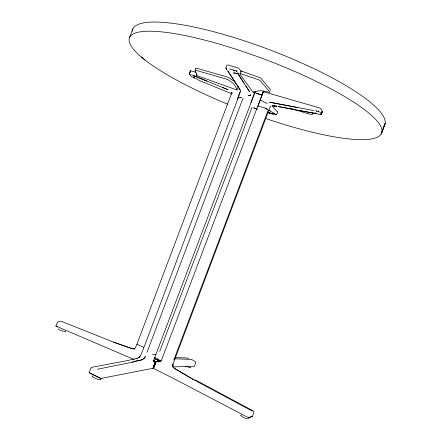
<?xml version="1.0" encoding="UTF-8"?>
<svg xmlns="http://www.w3.org/2000/svg" width="441" height="441" viewBox="0 0 441 441"><rect width="100%" height="100%" fill="white"/><g stroke="black" fill="none" stroke-linecap="round" stroke-linejoin="round"><path stroke-width="0.66" d="M320.839 114.191L321.153 114.307C323.319 112.174 321.947 108.927 319.521 107.891L263.271 91.662L257.687 106.441L258.007 105.967L265.328 108.15M241.811 71.911L238.234 67.958L227.534 64.877C226.409 65.224 225.031 68.598 226.768 69.601L226.768 69.127M236.304 70.929L236.321 71.784L236.8 71.756L237.065 70.946L229.463 69.005M270.124 106.86L174.653 359.652L173.23 363.891L173.357 365.65M315.861 110.801L315.977 110.338M312.834 112.725L312.283 114.605A1.852 0.364 19.7 0 1 310.916 114.489L291.17 108.695M320.513 114.484C321.12 115.536 321.467 112.797 319.742 112.268M173.517 366.884L194.514 366.262L195.776 362.414L195.595 361.818L191.57 359.404L174.603 358.798M139.317 357.331L140.018 356.565L137.019 358.583L137.636 358.257L127.002 360.677L91.844 367.309L91.199 367.662L89.049 372.639L100.84 378.466L153.066 368.279L169.515 376.405L248.382 417.638L249.066 417.848L252.439 416.519L253.966 411.883L253.696 411.122L194.856 379.712M231.409 94.142L231.955 92.45L137.041 343.87L135.332 347.916L134.152 349.035L134.819 348.765L132.19 348.688L113.706 342.205L61.095 321.219L57.595 321.974L55.825 326.059L134.125 359.487M153.981 359.558L255.251 91.53M153.066 368.279L155.232 361.929L154.367 360.755A19.299 17.265 87.7 0 0 153.479 360.065M190.512 70.83L189.432 73.625L189.652 73.382L189.79 74.424L189.432 73.625L190.468 70.747L196.036 72.274M195.137 70.306L195.876 68.228M196.934 73.768L196.537 74.887L196.818 75.538L236.558 89.87L237.247 89.501L238.399 86.497M258.073 105.989L263.271 91.662L262.858 92.423A11.212 2.288 20.4 0 0 263.227 92.979M381.867 132.294L385.136 123.469L381.123 134.103L384.425 125.498A134.792 29.321 20.7 0 0 267.147 48.857A134.792 29.321 20.7 0 0 132.234 31.162M189.432 73.625L190.49 70.786M240.604 90.818L237.214 99.793L240.251 91.717M147.007 352.309L243.019 98.249M159.719 351.444L251.976 107.317M257.693 106.259L161.362 360.6L161.814 360.291L160.37 361.267L159.433 360.269M173.782 360.054L268.2 110.145M129.422 37.871L132.884 28.797M321.197 114.291L322.338 111.297L321.142 114.269M250.841 102.577L255.273 91.48M276.419 114.357C274.175 115.845 278.106 113.861 277.4 111.827L272.003 105.768M190.788 367.27L190.628 367.645L189.277 367.469L185.821 366.151M270.096 106.705L270.427 106.116M253.641 91.987L253.206 92.219L259.424 90.73L261.948 90.714L269.043 92.202A1.924 0.397 20.5 0 0 269.831 92.004L260.24 80.703A2.018 0.435 20.7 0 0 258.393 79.711L240.136 73.515L240.025 73.972L240.417 73.636M160.066 361.069L160.304 361.427M193.665 77.467L193.252 77.616A0.65 0.579 -70.1 0 1 193.064 77.423M160.579 361.361L156.114 361.692L153.551 368.345M275.471 114.263L275.757 113.943M160.116 360.947A19.288 6.632 -64.8 0 0 156.103 361.703L153.369 368.367C157.36 359.867 155.397 359.272 153.082 368.29L155.271 361.758L153.859 360.815M139.02 357.59L140.712 355.242L142.923 350.049L238.443 97.213L241.37 97.797L238.493 97.218M101.176 379.106L100.603 379.64C97.626 379.436 94.413 378.543 92.29 376.355L92.897 375.831M253.459 92.037L253.095 92.384L239.904 74.154L240.918 70.902L259.269 77.462A2.018 0.447 20.7 0 1 261.116 78.459L270.68 89.881A1.924 0.402 20.5 0 1 270.598 90.14M196.796 74.893L196.879 75.356L195.126 70.406A1.852 0.364 21.7 0 1 196.195 70.406L226.354 79.071A1.88 0.38 21.2 0 1 228.383 79.97L233.074 83.239L234.414 84.804L236.988 89.407L236.619 89.677L236.751 89.28M248.691 418.564L247.93 418.862L245.907 418.443L243.404 417.456L240.626 415.389L241.403 415.102M248.382 417.638L251.469 416.425M132.14 362.282C136.203 360.082 143.375 361.587 145.398 356.433C143.331 361.57 136.214 360.093 132.124 362.27L97.373 369.244M155.767 354.244L152.421 354.487M160.524 361.251L153.92 358.45L160.563 361.284L156.114 361.692M157.911 361.863L159.058 361.747L158.347 361.813M322.332 111.33L321.836 111.27M277.406 111.887L277.119 111.86M55.974 326.235L57.341 326.246M175.501 357.574L187.193 357.976L188.643 358.401M274.429 114.721L269.126 113.238M272.51 105.818L275.531 106.165L272.196 105.515L275.509 106.253M134.196 348.952L132.19 348.688L113.717 342.205M272.047 113.497L273.387 113.739L268.674 112.885M297.295 107.466L269.517 102.202L313.821 110.592M299.825 110.592L315.993 113.607L315.012 112.857L315.993 113.607L278.254 106.524L294.015 109.5M316.109 113.535L317.735 113.91M269.39 112.758L272.119 113.524M194.635 78.013L193.803 77.776L195.076 78.14M318.005 114.081L319.852 114.61M227.694 104.197A134.792 27.689 20.7 0 1 145.139 60.103L141.274 56.966A134.792 27.689 20.7 0 1 215.666 43.075A134.792 27.689 20.7 0 1 379.525 124.202A134.792 27.689 20.7 0 1 265.239 118.342M143.777 347.365L136.997 344.234M256.712 93.602L261.965 95.129M316.803 111.237L316.302 111.088L317.774 111.523M195.743 78.382L199.244 80.449L231.575 93.69M265.25 108.122L267.571 109.577L265.46 108.21M191.73 74.733L193.45 75.35M261.998 95.074L258.928 93.939A10.805 2.128 20.6 0 0 255.394 92.919M269.302 113.034L268.801 112.758L269.335 112.984M222.666 87.522L228.063 89.721L193.489 75.598L194.74 77.313L193.489 75.598L206.95 81.105M231.095 92.891L232.357 93.415M159.3 360.512L160.177 360.909L158.33 360.049M153.733 360.771L156.048 361.736M260.24 100.079L267.218 103.525M89.639 372.932L100.84 378.466M193.13 379.381L174.719 368.538L173.059 367.072L172.315 365.716L172.359 364.15L172.315 365.716L173.054 367.072L174.719 368.538L193.125 379.381L252.28 411.139M268.933 110.167L270.261 111.016M273.249 112.99L274.633 113.899L269.01 110.184M192.463 77.186L190.374 75.361M235.411 82.241L229.188 77.87A1.88 0.386 21.2 0 0 227.159 76.971L196.934 68.327A1.852 0.369 21.7 0 0 195.865 68.333M141.274 56.966L145.139 60.103M153.033 360.699L153.975 361.515L153.281 360.804M252.087 416.183L252.439 416.519M226.768 69.601L226.2 68.934A0.744 0.309 -65.9 0 1 226.365 68.135L226.024 67.842M237.589 72.649L238.223 73.52M244.138 83.327L237.842 73.597L233.581 72.892L237.842 73.597L249.545 91.711L245.802 85.907M65.505 330.982L65.626 331.516L62.253 330.987L60.048 330.122L58.62 329.256L58.515 328.727M154.626 357.475A18.991 17.039 87.4 0 1 159.493 360.291M318.193 111.606L318.358 111.777A0.711 0.628 -23.5 0 0 319.091 111.336L318.749 110.834L318.193 111.606M190.214 74.92L189.999 74.65L190.214 74.92M250.494 94.776L250.427 95.543L248.145 95.471L250.251 95.438L250.494 94.776M233.736 70.758L234.419 70.874L233.736 70.758M276.909 106.27L275.559 106.016L276.909 106.275M253.735 107.874L257.164 109.148L253.735 107.874M275.504 114.555L275.73 114.809L275.504 114.555M235.648 83.007L227.683 70.725L240.323 90.14L235.648 83.007"/></g></svg>
